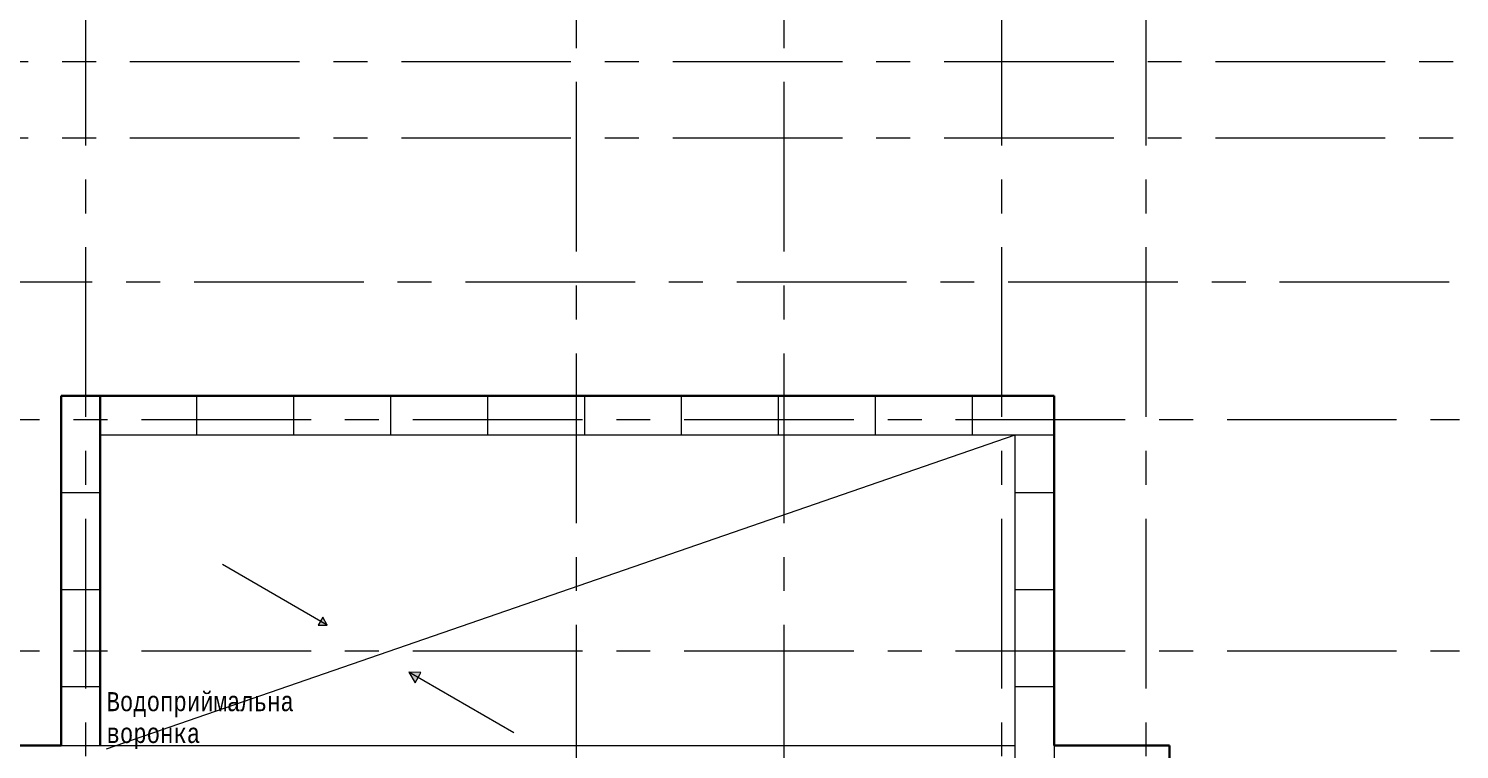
# Model space of a CAD drawing. Header units: millimetres. Extents: x -689206 to 4969298, y -1019800 to 703299.
# Drawn here: x 383234 to 401980, y -343310 to -333869 of the extents above; entities that cross this region are included whole.
import ezdxf

# ---------------------------------------------------------------- set-up
doc = ezdxf.new("R2010")
doc.units = ezdxf.units.MM
doc.linetypes.add('JIS_02_4.0', pattern=[5.5, 4, -1.5])
doc.linetypes.add('осеваяX2', pattern=[101.6, 63.5, -12.7, 12.7, -12.7])
for name, color, linetype, lineweight in [('ПЕРЕГОРОДКИ', 252, 'Continuous', 9), ('РАЗМЕРЫ', 7, 'Continuous', 9), ('сваи', 7, 'JIS_02_4.0', 30), ('стены', 7, 'Continuous', 20)]:
    doc.layers.add(name, color=color, linetype=linetype, lineweight=lineweight)
doc.styles.add('Аннотативный', font='isocteur.ttf', dxfattribs={"width": 0.7, "height": 250})

msp = doc.modelspace()

# ---------------------------------------------------------------- hatches: boundary and pattern name
at = {"layer": 'ПЕРЕГОРОДКИ', "linetype": 'ByBlock', "lineweight": 20, "ltscale": 35}
h = msp.add_hatch(color=0, dxfattribs=at)
h.dxf.hatch_style = 1
h.paths.add_polyline_path([(388337.5, -342369.4), (388216.3, -342299.5), (388297.1, -342439.3)])
h.paths.add_polyline_path([(388361.5, -342327.7), (388374.5, -342305.2), (388216.3, -342299.5), (388337.5, -342369.4)])
h.paths.add_polyline_path([(387057.7, -341630.6), (387028.3, -341681.6), (387146.8, -341682)])
h.paths.add_polyline_path([(387087.4, -341579.1), (387057.7, -341630.6), (387146.8, -341682)])
h.paths.add_polyline_path([(387299.4, -358992.2), (386863.3, -358992.2), (387299.4, -359244)])
h.paths.add_polyline_path([(387299.4, -358670.1), (386863.3, -358992.2), (387299.4, -358992.2)])
h.paths.add_polyline_path([(385779.6, -360761.4), (385609.5, -361013.3), (385829, -361161.5)])
h.paths.add_polyline_path([(385779.6, -360761.4), (385464.1, -360915.1), (385609.5, -361013.3)])

# ---------------------------------------------------------------- linework, layer by layer
at = {"layer": 'РАЗМЕРЫ', "linetype": 'осеваяX2', "lineweight": 5, "ltscale": 35}
for p, q in [((390410.4, -379462.3), (390410.4, -329621)), ((393132.8, -379462.3), (393132.8, -329621)), ((397872, -329621), (397872, -379462.3)), ((401847.8, -337188), (334777.8, -337188))]:
    msp.add_line(p, q, dxfattribs=at)
at = {"layer": 'РАЗМЕРЫ', "lineweight": 9, "ltscale": 150}
for p, q in [((384169.5, -339190), (384169.5, -338680)), ((385439.5, -339190), (385439.5, -338680)), ((386709.5, -339190), (386709.5, -338680)), ((387979.5, -339190), (387979.5, -338680)), ((389249.5, -339190), (389249.5, -338680)), ((390519.5, -339190), (390519.5, -338680)), ((391789.5, -339190), (391789.5, -338680)), ((393059.5, -339190), (393059.5, -338680)), ((394329.5, -339190), (394329.5, -338680)), ((395599.5, -339190), (395599.5, -338680)), ((384170.6, -339950), (383659.5, -339950)), ((396675.4, -339950), (396164.3, -339950)), ((384170.6, -341220), (383659.5, -341220)), ((396675.4, -341220), (396164.3, -341220)), ((384167.9, -342490), (383656.8, -342490)), ((396672.8, -342490), (396161.6, -342490)), ((396671.6, -343259.5), (396671.7, -343769.5))]:
    msp.add_line(p, q, dxfattribs=at)
at = {"layer": 'РАЗМЕРЫ', "lineweight": 13, "ltscale": 150}
msp.add_line((384254.4, -343301.4), (396161.6, -339190), dxfattribs=at)
at = {"layer": 'РАЗМЕРЫ', "lineweight": 20, "ltscale": 150}
msp.add_line((383659.5, -343259.5), (396161.6, -343259.5), dxfattribs=at)
at = {"layer": 'сваи', "lineweight": 9, "ltscale": 15000}
for p, q in [((387146.8, -341682), (385773.8, -340889.3)), ((389589.4, -343092.2), (388216.3, -342299.5))]:
    msp.add_line(p, q, dxfattribs=at)
at = {"layer": 'сваи', "lineweight": 20, "ltscale": 15000}
for p, q in [((387087.4, -341579.1), (387028.3, -341681.6)), ((387028.3, -341681.6), (387146.8, -341682)), ((387146.8, -341682), (387087.4, -341579.1)), ((388216.3, -342299.5), (388297.1, -342439.3)), ((388374.5, -342305.2), (388216.3, -342299.5)), ((388361.5, -342327.7), (388374.5, -342305.2)), ((388297.1, -342439.3), (388361.5, -342327.7)), ((388361.5, -342327.7), (388361.5, -342327.7))]:
    msp.add_line(p, q, dxfattribs=at)
at = {"layer": 'стены', "linetype": 'осеваяX2', "lineweight": 5, "ltscale": 35}
for p, q in [((383980.5, -329621), (383980.5, -379462.3)), ((395980.5, -329621), (395980.5, -379462.3)), ((334777.8, -334298), (401980.5, -334298)), ((334777.8, -335298), (401980.5, -335298)), ((334927.8, -338990), (401980.5, -338990)), ((334927.8, -342017.4), (401980.5, -342017.4))]:
    msp.add_line(p, q, dxfattribs=at)
at = {"layer": 'стены', "lineweight": 30}
for p, q in [((393442.5, -338680), (383659.5, -338680)), ((383659.5, -338680), (383659.5, -341706.7)), ((384169.5, -338680), (384169.5, -343259.5)), ((396671.6, -338680), (393442.5, -338680)), ((396671.6, -338680), (396671.6, -343259.5)), ((383659.5, -341706.7), (383659.5, -343259.5)), ((380104.6, -343259.5), (383659.5, -343259.5)), ((396671.6, -343259.5), (398181.6, -343259.5)), ((398181.6, -343259.5), (398181.6, -347596.7))]:
    msp.add_line(p, q, dxfattribs=at)
at = {"layer": 'стены', "lineweight": 20}
for p in [(384169.5, -339190), (396161.6, -343259.5)]:
    msp.add_line(p, (396161.6, -339190), dxfattribs=at)
at = {"layer": 'стены', "lineweight": 13}
for p, q in [((384169.5, -339190), (396671.6, -339190)), ((396161.6, -343769.5), (396161.6, -339190)), ((384169.5, -343259.5), (396161.6, -343259.5))]:
    msp.add_line(p, q, dxfattribs=at)

# ---------------------------------------------------------------- texts
at = {"layer": 'РАЗМЕРЫ', "lineweight": 13, "ltscale": 150, "insert": (384254.4, -342559.7), "char_height": 250, "width": 850, "attachment_point": 1, "style": 'Аннотативный'}
msp.add_mtext('Водоприймальна воронка', dxfattribs=at)

doc.saveas('drawing.dxf')
